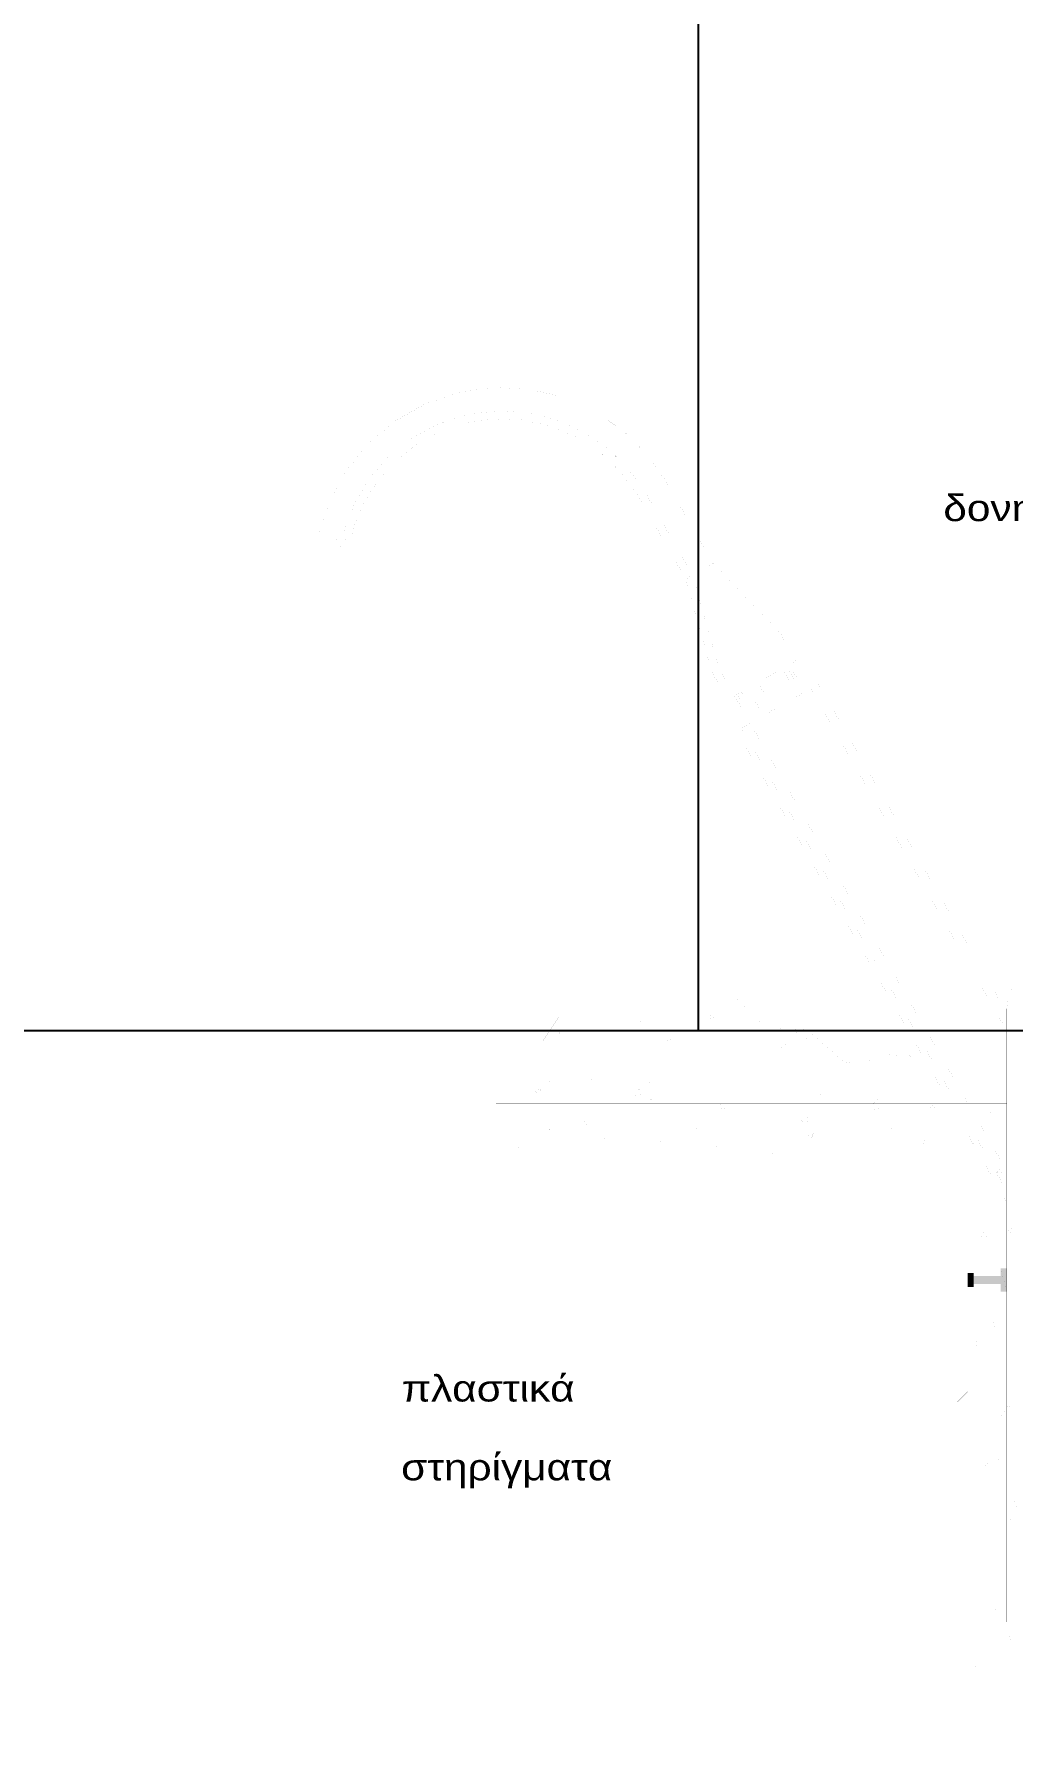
# Model space of a CAD drawing. Header units: millimetres. Extents: x -2171 to 1563, y -1758 to -1505.
# Drawn here: x 1354.48 to 1359.15, y -1608.86 to -1600.68 of the extents above; entities that cross this region are included whole.
import ezdxf

# ---------------------------------------------------------------- set-up
doc = ezdxf.new("R2010")
doc.units = ezdxf.units.MM
doc.linetypes.add('DOT', pattern=[0.025, 0, -0.025])
doc.layers.add('Tablet', color=150, linetype='Continuous', true_color=0x0180ff)
doc.styles.add('S2Arl419_b_1151_161', font='arial.ttf', dxfattribs={"width": 1.15091, "height": 0.041893})

msp = doc.modelspace()

# ---------------------------------------------------------------- hatches: boundary and pattern name
at = {"layer": 'Tablet'}
for points in [[(1358.9622, -1606.6585), (1358.9322, -1606.591), (1358.9322, -1606.6585)], [(1358.9622, -1606.591), (1358.9322, -1606.591), (1358.9622, -1606.6585)], [(1359.1197, -1606.681), (1359.0897, -1606.5685), (1359.0897, -1606.681)], [(1359.1197, -1606.5685), (1359.0897, -1606.5685), (1359.1197, -1606.681)], [(1359.0897, -1606.6435), (1358.9622, -1606.606), (1358.9622, -1606.6435)], [(1359.0897, -1606.606), (1358.9622, -1606.606), (1359.0897, -1606.6435)]]:
    msp.add_hatch(color=1, dxfattribs=at).paths.add_polyline_path(points)

# ---------------------------------------------------------------- linework, layer by layer
at = {"color": 3}
for p, q in [((1357.6494, -1605.4347), (1357.6494, -1591.656)), ((1340.2843, -1605.4347), (1374.2145, -1605.4347))]:
    msp.add_line(p, q, dxfattribs=at)
at = {"layer": 'Tablet', "color": 7, "const_width": 0.00006}
for points in [[(1355.8368, -1603.0684), (1355.8879, -1602.9105), (1355.9672, -1602.7647), (1356.0718, -1602.6359), (1356.1983, -1602.5285), (1356.3424, -1602.4462), (1356.4992, -1602.3918), (1356.6633, -1602.367), (1356.8291, -1602.3728), (1356.9911, -1602.4089), (1357.1437, -1602.4742), (1357.2816, -1602.5664), (1357.4004, -1602.6823), (1357.4958, -1602.8181), (1357.7179, -1603.2057)], [(1355.9538, -1603.0636), (1356.0028, -1602.9294), (1356.0752, -1602.8062), (1356.1687, -1602.6982), (1356.2802, -1602.6089), (1356.4061, -1602.5411), (1356.542, -1602.4972), (1356.6837, -1602.4786), (1356.8264, -1602.486), (1356.9654, -1602.5189), (1357.0962, -1602.5765), (1357.2144, -1602.6567), (1357.3162, -1602.757), (1357.3982, -1602.874), (1357.6203, -1603.2616)], [(1355.9808, -1603.1119), (1356.0218, -1602.979), (1356.0867, -1602.8559), (1356.1732, -1602.7469), (1356.2783, -1602.6558), (1356.3984, -1602.5856), (1356.5294, -1602.5388), (1356.6668, -1602.5171), (1356.8059, -1602.5211), (1356.9418, -1602.5507), (1357.07, -1602.6049), (1357.1859, -1602.6818), (1357.2856, -1602.7789), (1357.3657, -1602.8926), (1357.5878, -1603.2803)], [(1355.9117, -1603.0962), (1355.9044, -1603.1009), (1355.8963, -1603.1042), (1355.8878, -1603.1059), (1355.8791, -1603.106), (1355.8706, -1603.1046), (1355.8624, -1603.1015), (1355.855, -1603.0971), (1355.8485, -1603.0913), (1355.8432, -1603.0844), (1355.8392, -1603.0767), (1355.8368, -1603.0684)], [(1355.9755, -1603.1175), (1355.9677, -1603.1214), (1355.9593, -1603.1237), (1355.9506, -1603.1245), (1355.942, -1603.1237), (1355.9336, -1603.1213), (1355.9258, -1603.1175), (1355.9188, -1603.1123), (1355.9129, -1603.1059), (1355.9083, -1603.0985)], [(1355.9117, -1603.0962), (1355.9193, -1603.0913), (1355.9276, -1603.0878), (1355.9364, -1603.086), (1355.9455, -1603.0857), (1355.9544, -1603.0871), (1355.9629, -1603.0901), (1355.9707, -1603.0946), (1355.9776, -1603.1004)], [(1358.4611, -1605.106), (1357.8305, -1604.0056), (1357.8956, -1603.9683), (1357.821, -1603.8381), (1357.7885, -1603.8568), (1357.7139, -1603.7266), (1357.5878, -1603.2803), (1357.6528, -1603.243), (1357.7179, -1603.2057), (1358.0393, -1603.5402), (1358.1138, -1603.6703), (1358.0813, -1603.689), (1358.1559, -1603.8191), (1358.221, -1603.7818), (1358.9797, -1605.106)], [(1357.7464, -1603.708), (1357.6203, -1603.2616)], [(1357.821, -1603.8381), (1357.7464, -1603.708)], [(1358.0813, -1603.689), (1357.821, -1603.8381)], [(1358.1234, -1603.8378), (1358.0488, -1603.7076)], [(1358.1434, -1603.8263), (1358.0688, -1603.6961)], [(1357.9582, -1603.9324), (1357.8836, -1603.8023)], [(1358.0072, -1603.9043), (1357.9326, -1603.7742)], [(1358.1837, -1603.8032), (1358.9302, -1605.106)], [(1357.9071, -1603.9617), (1357.8325, -1603.8315)], [(1357.9281, -1603.9496), (1357.8536, -1603.8195)], [(1358.1559, -1603.8191), (1357.8956, -1603.9683)], [(1358.5475, -1605.106), (1357.8956, -1603.9683)], [(1358.4931, -1605.106), (1357.8546, -1603.9918)], [(1358.8479, -1605.781), (1358.5041, -1605.181)], [(1358.8799, -1605.781), (1358.5361, -1605.181)], [(1358.9343, -1605.781), (1358.5905, -1605.181)], [(1358.9732, -1605.181), (1359.1197, -1605.4366)], [(1359.0227, -1605.181), (1359.1197, -1605.3502)], [(1359.1521, -1605.2146), (1359.1343, -1605.2512), (1359.1234, -1605.2904), (1359.1197, -1605.331), (1359.1197, -1608.256), (1359.1231, -1608.2951), (1359.1333, -1608.3329), (1359.1498, -1608.3685)], [(1359.1197, -1605.781), (1356.6822, -1605.781)], [(1359.1197, -1605.856), (1356.6822, -1605.856)], [(1359.1197, -1606.2553), (1358.8909, -1605.856)], [(1359.1197, -1606.1995), (1358.9229, -1605.856)], [(1359.1197, -1606.1044), (1358.9773, -1605.856)], [(1359.0897, -1606.591), (1358.9622, -1606.591)], [(1359.0897, -1606.6585), (1358.9622, -1606.6585)]]:
    msp.add_lwpolyline(points, dxfattribs=at)
at = {"layer": 'Tablet', "color": 86, "const_width": 0.000045}
for points in [[(1358.3697, -1604.506), (1358.3697, -1602.931), (1358.7447, -1602.931)], [(1357.9572, -1607.2435), (1358.5572, -1606.6435), (1358.9322, -1606.6435)], [(1357.6947, -1607.2435), (1357.9572, -1607.2435), (1358.5572, -1608.5935), (1359.3447, -1608.5935)]]:
    msp.add_lwpolyline(points, dxfattribs=at)
at = {"layer": 'Tablet', "color": 86, "const_width": 0.00000375}
for points in [[(1358.3509, -1604.506), (1358.3513, -1604.5023), (1358.3524, -1604.4988), (1358.3593, -1604.4904), (1358.3625, -1604.4887), (1358.366, -1604.4876), (1358.3697, -1604.4872), (1358.3733, -1604.4876), (1358.3769, -1604.4887), (1358.3853, -1604.4956), (1358.387, -1604.4988), (1358.3881, -1604.5023), (1358.3884, -1604.506), (1358.3881, -1604.5096), (1358.387, -1604.5132), (1358.3801, -1604.5216), (1358.3769, -1604.5233), (1358.3733, -1604.5244), (1358.3697, -1604.5247), (1358.366, -1604.5244), (1358.3625, -1604.5233), (1358.3541, -1604.5164), (1358.3524, -1604.5132), (1358.3513, -1604.5096), (1358.3509, -1604.506)], [(1358.9884, -1606.6435), (1358.9888, -1606.6398), (1358.9899, -1606.6363), (1358.9968, -1606.6279), (1359, -1606.6262), (1359.0035, -1606.6251), (1359.0072, -1606.6247), (1359.0108, -1606.6251), (1359.0144, -1606.6262), (1359.0228, -1606.6331), (1359.0245, -1606.6363), (1359.0256, -1606.6398), (1359.0259, -1606.6435), (1359.0256, -1606.6471), (1359.0245, -1606.6507), (1359.0176, -1606.6591), (1359.0144, -1606.6608), (1359.0108, -1606.6619), (1359.0072, -1606.6622), (1359.0035, -1606.6619), (1359, -1606.6608), (1358.9916, -1606.6539), (1358.9899, -1606.6507), (1358.9888, -1606.6471), (1358.9884, -1606.6435)]]:
    msp.add_lwpolyline(points, close=True, dxfattribs=at)
at = {"layer": 'Tablet', "color": 150, "linetype": 'DOT', "const_width": 0.000075}
msp.add_lwpolyline([(1356.6822, -1606.456), (1356.6822, -1604.6935)], dxfattribs=at)
at = {"layer": 'Tablet', "color": 1}
for points, const_width in [([(1359.177, -1605.181), (1356.6822, -1605.181), (1356.6822, -1605.106), (1359.3447, -1605.106)], 0.00006), ([(1356.6822, -1606.231), (1358.9322, -1606.231), (1358.9322, -1606.0435), (1356.6822, -1606.0435)], 0.00006), ([(1358.7447, -1608.6685), (1358.7447, -1606.231), (1358.9322, -1606.231), (1358.9322, -1608.6685)], 0.00006), ([(1358.9622, -1606.6585), (1358.9322, -1606.591), (1358.9322, -1606.6585)], 0.000075), ([(1359.1197, -1606.681), (1359.0897, -1606.5685), (1359.0897, -1606.681)], 0.000075), ([(1359.0897, -1606.6435), (1358.9622, -1606.606), (1358.9622, -1606.6435)], 0.000075), ([(1358.7447, -1608.6685), (1358.7447, -1608.856), (1360.9947, -1608.856), (1360.9947, -1608.6685)], 0.00006)]:
    msp.add_lwpolyline(points, close=True, dxfattribs=dict(at, const_width=const_width))
at = {"layer": 'Tablet', "color": 8, "const_width": 0.000045}
for points in [[(1359.3072, -1605.8185), (1359.0822, -1605.7435), (1359.0072, -1605.706), (1358.9322, -1605.6685), (1358.7072, -1605.5935), (1358.5986, -1605.5125), (1358.5334, -1605.5687), (1358.3474, -1605.5876), (1358.1657, -1605.4302), (1357.9655, -1605.4217), (1357.8072, -1605.256), (1357.5072, -1605.2935), (1357.4697, -1605.2935), (1357.3947, -1605.3685), (1357.2822, -1605.406), (1356.9822, -1605.3685), (1356.9072, -1605.481), (1356.8322, -1605.5185), (1356.6822, -1605.481), (1356.6822, -1606.0435), (1358.9322, -1606.0435), (1358.9322, -1608.6685), (1360.8072, -1608.6685)], [(1357.7189, -1605.346), (1357.6897, -1605.3764)], [(1357.7189, -1605.346), (1357.7231, -1605.3816)], [(1357.8402, -1605.3508), (1357.8139, -1605.3609)], [(1357.8326, -1605.3735), (1357.8139, -1605.3609)], [(1357.8402, -1605.3508), (1357.8326, -1605.3735)], [(1356.9862, -1605.4417), (1356.9599, -1605.4518)], [(1356.9862, -1605.4417), (1356.9786, -1605.4644)], [(1357.1083, -1605.3864), (1357.0859, -1605.3844)], [(1357.3729, -1605.3864), (1357.3549, -1605.4079)], [(1357.3773, -1605.4099), (1357.3549, -1605.4079)], [(1357.3729, -1605.3864), (1357.3773, -1605.4099)], [(1357.6419, -1605.4099), (1357.6238, -1605.4315)], [(1357.6462, -1605.4334), (1357.6238, -1605.4315)], [(1357.6419, -1605.4099), (1357.6463, -1605.4334)], [(1357.7231, -1605.3816), (1357.6897, -1605.3764)], [(1357.9109, -1605.4334), (1357.8928, -1605.455)], [(1357.9109, -1605.4334), (1357.9152, -1605.457)], [(1358.1005, -1605.4274), (1358.0899, -1605.4385)], [(1358.1233, -1605.4436), (1358.0899, -1605.4385)], [(1358.1215, -1605.4283), (1358.1233, -1605.4436)], [(1356.9786, -1605.4644), (1356.9599, -1605.4518)], [(1357.5251, -1605.4718), (1357.4989, -1605.4819)], [(1357.5175, -1605.4944), (1357.4989, -1605.4819)], [(1357.5251, -1605.4718), (1357.5175, -1605.4944)], [(1357.9152, -1605.457), (1357.8928, -1605.455)], [(1358.064, -1605.5018), (1358.0378, -1605.5119)], [(1358.0564, -1605.5245), (1358.0378, -1605.5119)], [(1358.064, -1605.5018), (1358.0564, -1605.5245)], [(1358.1799, -1605.457), (1358.1618, -1605.4785)], [(1358.1842, -1605.4805), (1358.1618, -1605.4785)], [(1358.1799, -1605.457), (1358.1842, -1605.4805)], [(1357.21, -1605.5927), (1357.1838, -1605.6028)], [(1357.2024, -1605.6154), (1357.1838, -1605.6028)], [(1357.21, -1605.5927), (1357.2024, -1605.6154)], [(1358.603, -1605.5318), (1358.5767, -1605.5419)], [(1358.5954, -1605.5545), (1358.5767, -1605.5419)], [(1358.603, -1605.5318), (1358.5954, -1605.5545)], [(1356.887, -1605.6214), (1356.8689, -1605.6429)], [(1356.8914, -1605.6449), (1356.8689, -1605.6429)], [(1356.887, -1605.6214), (1356.8914, -1605.6449)], [(1356.9682, -1605.6492), (1356.939, -1605.6796)], [(1356.9723, -1605.6848), (1356.939, -1605.6796)], [(1356.9682, -1605.6492), (1356.9723, -1605.6848)], [(1357.156, -1605.6449), (1357.1379, -1605.6665)], [(1357.1603, -1605.6684), (1357.1379, -1605.6665)], [(1357.156, -1605.6449), (1357.1603, -1605.6684)], [(1357.425, -1605.6685), (1357.4069, -1605.69)], [(1357.4293, -1605.692), (1357.4069, -1605.69)], [(1357.425, -1605.6685), (1357.4293, -1605.692)], [(1357.6939, -1605.692), (1357.6759, -1605.7135)], [(1357.694, -1605.692), (1357.6983, -1605.7155)], [(1357.749, -1605.6228), (1357.7227, -1605.6328)], [(1357.7414, -1605.6454), (1357.7227, -1605.6328)], [(1357.749, -1605.6228), (1357.7414, -1605.6454)], [(1358.2879, -1605.6528), (1358.2616, -1605.6629)], [(1358.2803, -1605.6755), (1358.2616, -1605.6629)], [(1358.2879, -1605.6528), (1358.2803, -1605.6755)], [(1358.8268, -1605.6828), (1358.8005, -1605.6929)], [(1358.8192, -1605.7055), (1358.8005, -1605.6929)], [(1358.8268, -1605.6828), (1358.8192, -1605.7055)], [(1356.8949, -1605.7137), (1356.8687, -1605.7238)], [(1356.8873, -1605.7363), (1356.8687, -1605.7238)], [(1356.895, -1605.7137), (1356.8874, -1605.7363)], [(1357.3684, -1605.7112), (1357.3392, -1605.7417)], [(1357.3726, -1605.7469), (1357.3392, -1605.7417)], [(1357.3684, -1605.7112), (1357.3726, -1605.7469)], [(1357.4339, -1605.7437), (1357.4076, -1605.7538)], [(1357.4263, -1605.7664), (1357.4076, -1605.7538)], [(1357.4339, -1605.7437), (1357.4263, -1605.7664)], [(1357.6983, -1605.7155), (1357.6759, -1605.7135)], [(1357.7686, -1605.7733), (1357.7394, -1605.8038)], [(1357.7686, -1605.7733), (1357.7728, -1605.8089)], [(1357.9629, -1605.7155), (1357.9448, -1605.7371)], [(1357.9673, -1605.739), (1357.9448, -1605.7371)], [(1357.9728, -1605.7737), (1357.9465, -1605.7838)], [(1357.9629, -1605.7155), (1357.9673, -1605.739)], [(1357.9728, -1605.7737), (1357.9652, -1605.7964)], [(1358.2319, -1605.7391), (1358.2138, -1605.7606)], [(1358.2362, -1605.7626), (1358.2138, -1605.7606)], [(1358.2319, -1605.7391), (1358.2362, -1605.7626)], [(1358.5009, -1605.7626), (1358.4828, -1605.7841)], [(1358.5009, -1605.7626), (1358.5052, -1605.7861)], [(1357.7728, -1605.8089), (1357.7394, -1605.8038)], [(1357.9652, -1605.7964), (1357.9465, -1605.7838)], [(1358.1688, -1605.8354), (1358.1396, -1605.8658)], [(1358.1688, -1605.8354), (1358.173, -1605.871)], [(1358.5052, -1605.7861), (1358.4828, -1605.7841)], [(1358.5117, -1605.8038), (1358.4855, -1605.8139)], [(1358.5041, -1605.8264), (1358.4855, -1605.8139)], [(1358.5117, -1605.8038), (1358.5041, -1605.8264)], [(1358.7698, -1605.7861), (1358.7518, -1605.8077)], [(1358.7742, -1605.8096), (1358.7518, -1605.8077)], [(1358.7698, -1605.7861), (1358.7742, -1605.8096)], [(1359.0388, -1605.8096), (1359.0207, -1605.8312)], [(1359.0431, -1605.8332), (1359.0207, -1605.8312)], [(1359.0506, -1605.8338), (1359.0244, -1605.8439)], [(1359.043, -1605.8565), (1359.0244, -1605.8439)], [(1359.0388, -1605.8097), (1359.0432, -1605.8332)], [(1359.0506, -1605.8338), (1359.043, -1605.8565)], [(1356.9391, -1605.9035), (1356.921, -1605.925)], [(1356.9434, -1605.927), (1356.921, -1605.925)], [(1356.9391, -1605.9035), (1356.9434, -1605.927)], [(1357.1188, -1605.8647), (1357.0925, -1605.8747)], [(1357.1112, -1605.8873), (1357.0925, -1605.8747)], [(1357.1188, -1605.8647), (1357.1112, -1605.8873)], [(1357.208, -1605.927), (1357.19, -1605.9485)], [(1357.208, -1605.927), (1357.2124, -1605.9505)], [(1357.6577, -1605.8947), (1357.6315, -1605.9048)], [(1357.6501, -1605.9174), (1357.6315, -1605.9048)], [(1357.6577, -1605.8947), (1357.6501, -1605.9174)], [(1358.173, -1605.871), (1358.1396, -1605.8658)], [(1358.1966, -1605.9247), (1358.1704, -1605.9348)], [(1358.189, -1605.9474), (1358.1704, -1605.9348)], [(1358.1966, -1605.9247), (1358.189, -1605.9474)], [(1358.5691, -1605.8975), (1358.5398, -1605.9279)], [(1358.5732, -1605.9331), (1358.5398, -1605.9279)], [(1358.5691, -1605.8975), (1358.5732, -1605.9331)], [(1356.8037, -1605.9856), (1356.7774, -1605.9957)], [(1356.7961, -1606.0083), (1356.7774, -1605.9957)], [(1356.8037, -1605.9856), (1356.7961, -1606.0083)], [(1357.2124, -1605.9505), (1357.19, -1605.9485)], [(1357.3426, -1606.0156), (1357.3164, -1606.0257)], [(1357.3426, -1606.0156), (1357.335, -1606.0383)], [(1357.477, -1605.9505), (1357.4589, -1605.9721)], [(1357.4813, -1605.974), (1357.4589, -1605.9721)], [(1357.477, -1605.9505), (1357.4813, -1605.974)], [(1357.746, -1605.9741), (1357.7279, -1605.9956)], [(1357.7503, -1605.9976), (1357.7279, -1605.9956)], [(1357.746, -1605.9741), (1357.7503, -1605.9976)], [(1358.0149, -1605.9976), (1357.9969, -1606.0191)], [(1358.0193, -1606.0211), (1357.9969, -1606.0191)], [(1358.015, -1605.9976), (1358.0193, -1606.0211)], [(1358.7356, -1605.9548), (1358.7093, -1605.9648)], [(1358.728, -1605.9774), (1358.7093, -1605.9648)], [(1358.7356, -1605.9548), (1358.728, -1605.9774)], [(1358.9693, -1605.9595), (1358.9401, -1605.99)], [(1358.9734, -1605.9951), (1358.9401, -1605.99)], [(1358.9693, -1605.9595), (1358.9734, -1605.9951)], [(1357.335, -1606.0383), (1357.3164, -1606.0257)], [(1358.2839, -1606.0211), (1358.2658, -1606.0427)], [(1358.2752, -1606.0435), (1358.2658, -1606.0427)], [(1358.2839, -1606.0211), (1358.2881, -1606.0435)], [(1359.0908, -1606.0917), (1359.0728, -1606.1133)], [(1359.0908, -1606.0917), (1359.0952, -1606.1152)], [(1358.9594, -1606.1057), (1358.9331, -1606.1158)], [(1358.9518, -1606.1284), (1358.9331, -1606.1158)], [(1358.9594, -1606.1057), (1358.9518, -1606.1284)], [(1359.0952, -1606.1152), (1359.0728, -1606.1133)], [(1359.019, -1606.3869), (1358.9898, -1606.4173)], [(1359.0231, -1606.4225), (1358.9898, -1606.4173)], [(1359.019, -1606.3869), (1359.0231, -1606.4225)], [(1359.1429, -1606.3738), (1359.1248, -1606.3953)], [(1359.1472, -1606.3973), (1359.1248, -1606.3953)], [(1359.1429, -1606.3738), (1359.1472, -1606.3973)], [(1359.092, -1606.5287), (1359.0657, -1606.5387)], [(1359.0844, -1606.5513), (1359.0657, -1606.5387)], [(1359.092, -1606.5287), (1359.0844, -1606.5513)], [(1359.0008, -1606.8006), (1358.9745, -1606.8107)], [(1358.9931, -1606.8232), (1358.9745, -1606.8107)], [(1359.0008, -1606.8006), (1358.9932, -1606.8232)], [(1359.0687, -1606.8143), (1359.0395, -1606.8447)], [(1359.0687, -1606.8143), (1359.0729, -1606.8499)], [(1358.978, -1606.9144), (1358.9599, -1606.9359)], [(1358.978, -1606.9144), (1358.9823, -1606.9379)], [(1359.0728, -1606.8499), (1359.0395, -1606.8447)], [(1358.9823, -1606.9379), (1358.9599, -1606.9359)], [(1359.03, -1607.1965), (1359.0119, -1607.218)], [(1359.0343, -1607.22), (1359.0119, -1607.218)], [(1359.03, -1607.1965), (1359.0343, -1607.22)], [(1359.1184, -1607.2416), (1359.0892, -1607.2721)], [(1359.1333, -1607.2235), (1359.1071, -1607.2336)], [(1359.1257, -1607.2462), (1359.1071, -1607.2336)], [(1359.1184, -1607.2416), (1359.1226, -1607.2772)], [(1359.1334, -1607.2235), (1359.1258, -1607.2462)], [(1359.1226, -1607.2772), (1359.0892, -1607.2721)], [(1359.082, -1607.4785), (1359.0639, -1607.5001)], [(1359.082, -1607.4786), (1359.0864, -1607.5021)], [(1359.0421, -1607.4954), (1359.0158, -1607.5055)], [(1359.0345, -1607.5181), (1359.0158, -1607.5055)], [(1359.0421, -1607.4954), (1359.0345, -1607.5181)], [(1359.0864, -1607.5021), (1359.0639, -1607.5001)], [(1359.1681, -1607.669), (1359.1389, -1607.6994)], [(1359.1723, -1607.7046), (1359.1389, -1607.6994)], [(1358.9509, -1607.7674), (1358.9322, -1607.7745)], [(1358.9433, -1607.79), (1358.9322, -1607.7825)], [(1358.9509, -1607.7674), (1358.9433, -1607.79)], [(1359.1341, -1607.7606), (1359.116, -1607.7822)], [(1359.1384, -1607.7841), (1359.116, -1607.7822)], [(1359.1341, -1607.7606), (1359.1384, -1607.7841)], [(1359.0835, -1608.1903), (1359.0572, -1608.2004)], [(1359.0759, -1608.2129), (1359.0572, -1608.2004)], [(1359.0835, -1608.1903), (1359.0759, -1608.2129)], [(1358.9691, -1608.3012), (1358.9511, -1608.3228)], [(1358.9692, -1608.3012), (1358.9735, -1608.3247)], [(1358.9735, -1608.3247), (1358.9511, -1608.3228)], [(1358.9922, -1608.4622), (1358.966, -1608.4723)], [(1358.9846, -1608.4849), (1358.966, -1608.4723)], [(1358.9922, -1608.4622), (1358.9846, -1608.4849)], [(1359.0212, -1608.5833), (1359.0031, -1608.6049)], [(1359.0255, -1608.6068), (1359.0031, -1608.6049)], [(1359.0212, -1608.5833), (1359.0255, -1608.6068)]]:
    msp.add_lwpolyline(points, dxfattribs=at)
at = {"layer": 'Tablet', "color": 7}
for points, const_width in [([(1356.8443, -1605.2255), (1356.8448, -1605.2211), (1356.846, -1605.2168), (1356.8481, -1605.213), (1356.8509, -1605.2095), (1356.8543, -1605.2067), (1356.8582, -1605.2047), (1356.8624, -1605.2034), (1356.8668, -1605.203), (1356.8712, -1605.2034), (1356.8754, -1605.2047), (1356.8793, -1605.2067), (1356.8827, -1605.2095), (1356.8855, -1605.213), (1356.8876, -1605.2168), (1356.8889, -1605.2211), (1356.8893, -1605.2255), (1356.8889, -1605.2298), (1356.8876, -1605.2341), (1356.8855, -1605.238), (1356.8827, -1605.2414), (1356.8793, -1605.2442), (1356.8754, -1605.2462), (1356.8712, -1605.2475), (1356.8668, -1605.248), (1356.8624, -1605.2475), (1356.8582, -1605.2462), (1356.8543, -1605.2442), (1356.8509, -1605.2414), (1356.8481, -1605.238), (1356.846, -1605.2341), (1356.8448, -1605.2298), (1356.8443, -1605.2255)], 0.0000045), ([(1357.5943, -1605.2255), (1357.5948, -1605.2211), (1357.596, -1605.2168), (1357.5981, -1605.213), (1357.6009, -1605.2095), (1357.6043, -1605.2067), (1357.6082, -1605.2047), (1357.6124, -1605.2034), (1357.6168, -1605.203), (1357.6212, -1605.2034), (1357.6254, -1605.2047), (1357.6293, -1605.2067), (1357.6327, -1605.2095), (1357.6355, -1605.213), (1357.6376, -1605.2168), (1357.6389, -1605.2211), (1357.6393, -1605.2255), (1357.6389, -1605.2298), (1357.6376, -1605.2341), (1357.6355, -1605.238), (1357.6327, -1605.2414), (1357.6293, -1605.2442), (1357.6254, -1605.2462), (1357.6212, -1605.2475), (1357.6168, -1605.248), (1357.6124, -1605.2475), (1357.6082, -1605.2462), (1357.6043, -1605.2442), (1357.6009, -1605.2414), (1357.5981, -1605.238), (1357.596, -1605.2341), (1357.5948, -1605.2298), (1357.5943, -1605.2255)], 0.0000045), ([(1358.3818, -1605.2255), (1358.3823, -1605.2211), (1358.3835, -1605.2168), (1358.3856, -1605.213), (1358.3884, -1605.2095), (1358.3918, -1605.2067), (1358.3957, -1605.2047), (1358.3999, -1605.2034), (1358.4043, -1605.203), (1358.4087, -1605.2034), (1358.4129, -1605.2047), (1358.4168, -1605.2067), (1358.4202, -1605.2095), (1358.423, -1605.213), (1358.4251, -1605.2168), (1358.4264, -1605.2211), (1358.4268, -1605.2255), (1358.4264, -1605.2298), (1358.4251, -1605.2341), (1358.423, -1605.238), (1358.4202, -1605.2414), (1358.4168, -1605.2442), (1358.4129, -1605.2462), (1358.4087, -1605.2475), (1358.4043, -1605.248), (1358.3999, -1605.2475), (1358.3957, -1605.2462), (1358.3918, -1605.2442), (1358.3884, -1605.2414), (1358.3856, -1605.238), (1358.3835, -1605.2341), (1358.3823, -1605.2298), (1358.3818, -1605.2255)], 0.0000045), ([(1356.8443, -1605.7365), (1356.8448, -1605.7409), (1356.846, -1605.7451), (1356.8481, -1605.749), (1356.8509, -1605.7524), (1356.8543, -1605.7552), (1356.8582, -1605.7573), (1356.8624, -1605.7586), (1356.8668, -1605.759), (1356.8712, -1605.7586), (1356.8754, -1605.7573), (1356.8793, -1605.7552), (1356.8827, -1605.7524), (1356.8855, -1605.749), (1356.8876, -1605.7451), (1356.8889, -1605.7409), (1356.8893, -1605.7365), (1356.8889, -1605.7321), (1356.8876, -1605.7279), (1356.8855, -1605.724), (1356.8827, -1605.7206), (1356.8793, -1605.7178), (1356.8754, -1605.7157), (1356.8712, -1605.7145), (1356.8668, -1605.714), (1356.8624, -1605.7145), (1356.8582, -1605.7157), (1356.8543, -1605.7178), (1356.8509, -1605.7206), (1356.8481, -1605.724), (1356.846, -1605.7279), (1356.8448, -1605.7321), (1356.8443, -1605.7365)], 0.0000045), ([(1357.5943, -1605.7365), (1357.5948, -1605.7409), (1357.596, -1605.7451), (1357.5981, -1605.749), (1357.6009, -1605.7524), (1357.6043, -1605.7552), (1357.6082, -1605.7573), (1357.6124, -1605.7586), (1357.6168, -1605.759), (1357.6212, -1605.7586), (1357.6254, -1605.7573), (1357.6293, -1605.7552), (1357.6327, -1605.7524), (1357.6355, -1605.749), (1357.6376, -1605.7451), (1357.6389, -1605.7409), (1357.6393, -1605.7365), (1357.6389, -1605.7321), (1357.6376, -1605.7279), (1357.6355, -1605.724), (1357.6327, -1605.7206), (1357.6293, -1605.7178), (1357.6254, -1605.7157), (1357.6212, -1605.7145), (1357.6168, -1605.714), (1357.6124, -1605.7145), (1357.6082, -1605.7157), (1357.6043, -1605.7178), (1357.6009, -1605.7206), (1357.5981, -1605.724), (1357.596, -1605.7279), (1357.5948, -1605.7321), (1357.5943, -1605.7365)], 0.0000045), ([(1358.3818, -1605.7365), (1358.3823, -1605.7409), (1358.3835, -1605.7451), (1358.3856, -1605.749), (1358.3884, -1605.7524), (1358.3918, -1605.7552), (1358.3957, -1605.7573), (1358.3999, -1605.7586), (1358.4043, -1605.759), (1358.4087, -1605.7586), (1358.4129, -1605.7573), (1358.4168, -1605.7552), (1358.4202, -1605.7524), (1358.423, -1605.749), (1358.4251, -1605.7451), (1358.4264, -1605.7409), (1358.4268, -1605.7365), (1358.4264, -1605.7321), (1358.4251, -1605.7279), (1358.423, -1605.724), (1358.4202, -1605.7206), (1358.4168, -1605.7178), (1358.4129, -1605.7157), (1358.4087, -1605.7145), (1358.4043, -1605.714), (1358.3999, -1605.7145), (1358.3957, -1605.7157), (1358.3918, -1605.7178), (1358.3884, -1605.7206), (1358.3856, -1605.724), (1358.3835, -1605.7279), (1358.3823, -1605.7321), (1358.3818, -1605.7365)], 0.0000045), ([(1359.0897, -1606.5685), (1359.0897, -1606.606), (1358.9622, -1606.606), (1358.9622, -1606.591), (1358.9322, -1606.591), (1358.9322, -1606.6585), (1358.9622, -1606.6585), (1358.9622, -1606.6435), (1359.0897, -1606.6435), (1359.0897, -1606.681), (1359.1197, -1606.681), (1359.1197, -1606.5685)], 0.00006)]:
    msp.add_lwpolyline(points, close=True, dxfattribs=dict(at, const_width=const_width))
at = {"layer": 'Tablet', "color": 9, "const_width": 0.000045}
for points in [[(1356.7322, -1606.0435), (1356.6822, -1606.0935)], [(1356.8647, -1606.0435), (1356.6822, -1606.226)], [(1356.9973, -1606.0435), (1356.8098, -1606.231)], [(1357.1299, -1606.0435), (1356.9424, -1606.231)], [(1357.2625, -1606.0435), (1357.075, -1606.231)], [(1357.3951, -1606.0435), (1357.2076, -1606.231)], [(1357.5276, -1606.0435), (1357.3401, -1606.231)], [(1357.6602, -1606.0435), (1357.4727, -1606.231)], [(1357.7928, -1606.0435), (1357.6053, -1606.231)], [(1357.9254, -1606.0435), (1357.7379, -1606.231)], [(1358.058, -1606.0435), (1357.8705, -1606.231)], [(1358.1906, -1606.0435), (1358.0031, -1606.231)], [(1358.3231, -1606.0435), (1358.1356, -1606.231)], [(1358.4557, -1606.0435), (1358.2682, -1606.231)], [(1358.5883, -1606.0435), (1358.4008, -1606.231)], [(1358.7209, -1606.0435), (1358.5334, -1606.231)], [(1358.8535, -1606.0435), (1358.666, -1606.231)], [(1358.9322, -1606.0974), (1358.7986, -1606.231)], [(1358.7986, -1606.231), (1358.7447, -1606.2849)], [(1358.9311, -1606.231), (1358.7447, -1606.4174)], [(1358.9322, -1606.3625), (1358.7447, -1606.55)], [(1358.9322, -1606.4951), (1358.7447, -1606.6826)], [(1358.9322, -1606.6277), (1358.7447, -1606.8152)], [(1358.9322, -1606.7603), (1358.7447, -1606.9478)], [(1358.9322, -1606.8929), (1358.7447, -1607.0804)], [(1358.9322, -1607.0254), (1358.7447, -1607.2129)], [(1358.9322, -1607.158), (1358.7447, -1607.3455)], [(1358.9322, -1607.2906), (1358.7447, -1607.4781)], [(1358.9322, -1607.4232), (1358.7447, -1607.6107)], [(1358.9322, -1607.5558), (1358.7447, -1607.7433)], [(1358.9322, -1607.6883), (1358.7447, -1607.8758)], [(1358.9322, -1607.8209), (1358.7447, -1608.0084)], [(1358.9322, -1607.9535), (1358.7447, -1608.141)], [(1358.9322, -1608.0861), (1358.7447, -1608.2736)], [(1358.9322, -1608.2187), (1358.7447, -1608.4062)], [(1358.9322, -1608.3513), (1358.7447, -1608.5388)], [(1358.9322, -1608.4838), (1358.7475, -1608.6685)], [(1358.9322, -1608.6164), (1358.8801, -1608.6685)], [(1358.8801, -1608.6685), (1358.7447, -1608.8039)], [(1359.0127, -1608.6685), (1358.8252, -1608.856)], [(1359.1453, -1608.6685), (1358.9578, -1608.856)], [(1359.2779, -1608.6685), (1359.0904, -1608.856)]]:
    msp.add_lwpolyline(points, dxfattribs=at)
at = {"layer": 'Tablet', "color": 1, "const_width": 0.000075}
for points in [[(1358.9622, -1606.591), (1358.9322, -1606.591), (1358.9622, -1606.6585)], [(1359.1197, -1606.5685), (1359.0897, -1606.5685), (1359.1197, -1606.681)], [(1359.0897, -1606.606), (1358.9622, -1606.606), (1359.0897, -1606.6435)]]:
    msp.add_lwpolyline(points, dxfattribs=at)

# ---------------------------------------------------------------- texts
at = {"color": 86, "style": 'S2Arl419_b_1151_161', "width": 1.15091}
for s, p in [('δονητής', (1358.8166, -1603.0043)), ('πλαστικά ', (1356.2332, -1607.2043)), ('στηρίγματα', (1356.2298, -1607.5804))]:
    msp.add_text(s, height=0.12568, dxfattribs=at).set_placement(p)

doc.saveas('drawing.dxf')
